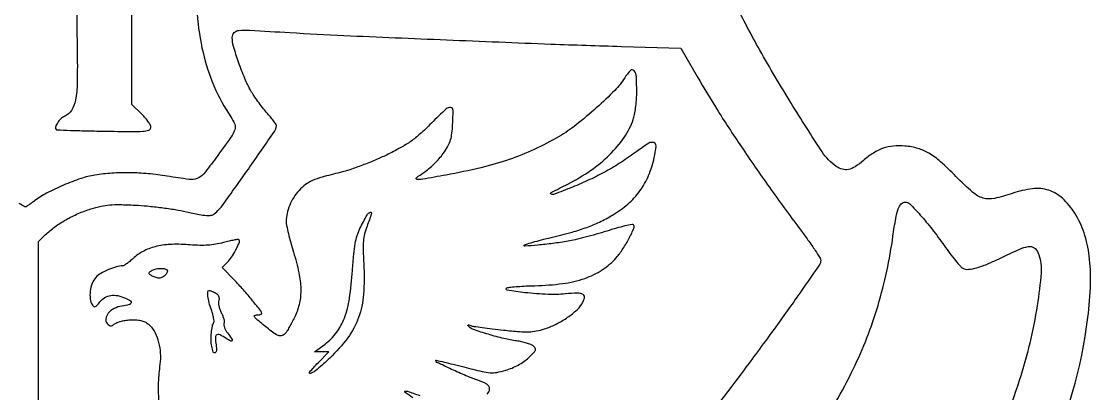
# Model space of a CAD drawing. Extents: x 54 to 922, y 29 to 1088.
# Drawn here: x 486 to 922.1, y 326 to 477.6 of the extents above; entities that cross this region are included whole.
import ezdxf

# ---------------------------------------------------------------- set-up
doc = ezdxf.new("R2010")
doc.units = 0

msp = doc.modelspace()

# ---------------------------------------------------------------- linework, layer by layer
for points in [[(508.5, 485.5), (508.771525, 466.269398, -0.007122), (508.769811, 452.510632, -0.043294), (508.053147, 445.432174, -0.095066), (506.432681, 441.33943, -0.145185), (503.571183, 438.850479, 0.084561), (502.017627, 437.79617, 0.059138), (500.671476, 436.157438, 0.066044), (499.904421, 434.518143, 0.285119), (500.158694, 433.521256, 0.184472), (500.482747, 433.383977, 0.000392), (505.977611, 433.191106, 0.002575), (512.184026, 433.010129, 0.001587), (519.488491, 432.857968, 0.001985), (530.821858, 432.702868, 0.020238), (535.519938, 432.847404, 0.0533), (537.938233, 433.281777, 0.281155), (538.806982, 434.236253, 0.160064), (538.688434, 435.163337, 0.036356), (537.894245, 436.559154, 0.03273), (536.661265, 438.162963, 0.022382), (535.068491, 439.820065), (531, 443.690328), (531, 489.280064, -0.001711)], [(903.754821, 297.372167, 0.079614), (920.959883, 356.973766, 0.022268), (922.027647, 370.704926, 0.039666), (921.504309, 382.021421, 0.047974), (919.383666, 391.44375, 0.063044), (915.60716, 399.399935, 0.061716), (910.535171, 405.5157, 0.112537), (904.969641, 408.784251, 0.107654), (898.360958, 409.396669, 0.053279), (890.114386, 407.478541, -0.030729), (882.804499, 405.427486, -0.127151), (878.25796, 405.613224, -0.106655), (873.948699, 408.002645, -0.018456), (867.123553, 414.433904, 0.015696), (860.84878, 420.412275, 0.048259), (856.125463, 423.880632, 0.06443), (851.641488, 425.820212, 0.048748), (846.362065, 426.792662, 0.044464), (841.630358, 426.7731, 0.060285), (837.457469, 425.868715, 0.057884), (833.495972, 423.957577, 0.037089), (829.392654, 420.907093, -0.033537), (826.039555, 418.377197, -0.091896), (823.313273, 417.237231, -0.121553), (820.831224, 417.309606, -0.085191), (818.291015, 418.508719, -0.095286), (812.590156, 424.390418, -0.006349), (799.907776, 444.303924, -0.010057), (787.157493, 465.853081, -0.016121), (777.254894, 484.784898, -0.020813)], [(557.680402, 480.594995, 0.039328), (560.094721, 464.866466, 0.043465), (564.65502, 451.003366, 0.048769), (571.412678, 438.696185, -0.058898), (572.99419, 435.672705, -0.180038), (573.01245, 433.395466, -0.06719), (571.458989, 430.42909, -0.003693), (565.311464, 421.890134, -0.012749), (560.399757, 415.520324, -0.133791), (557.748414, 413.617747, -0.120776), (554.397492, 413.227142, -0.009626), (545.5, 414.513653, 0.017381), (537.723764, 415.515193, 0.019594), (530.201849, 415.922885, 0.020374), (522.954167, 415.736008, 0.022653), (516, 414.955135, 0.041639), (510.25626, 413.547429, 0.019865), (503.142821, 410.843054, 0.019858), (496.277135, 407.587823, 0.042314), (491.325621, 404.434792, -0.007523), (490.063727, 403.501993, -0.01073), (488.913831, 402.71522, -0.006953), (487.935349, 402.095352, -0.138573), (487.597904, 402, -0.134571), (487.222848, 402.102805, -0.001732), (485.102751, 403.369434, -0.004883)], [(493, 272.814907), (493, 387.919062), (495.75, 390.566554, -0.033749), (499.656985, 393.85026, -0.028405), (504.195375, 396.789205, -0.027691), (509.167121, 399.267987, -0.027884), (514.370969, 401.175706, -0.019699), (518.475636, 402.251109, -0.032611), (522.014581, 402.791916, -0.02573), (526.133735, 402.936119, -0.007844), (532.370969, 402.735562, -0.012298), (537.34568, 402.374627, -0.007828), (543.113987, 401.721898, -0.007863), (548.75602, 400.903437, -0.014451), (553.314946, 400.032873, 0.005799), (558.549063, 398.939189, 0.028832), (561.524266, 398.529799, 0.054336), (563.418562, 398.585643, 0.139568), (564.660984, 399.133605, 0.063268), (568.279549, 403.004616, 0.003041), (578.564174, 417.43339, 0.001515), (589.231764, 432.69166, 0.152955), (590, 435.144214, 0.154992), (589.853536, 435.605354, 0.00652), (588.830924, 437.013468, 0.01071), (587.545035, 438.661549, 0.007358), (586.020166, 440.4767, -0.012554), (584.319376, 442.54452, -0.008707), (582.497831, 444.961694, -0.008787), (580.828729, 447.345735, -0.017841), (579.617944, 449.28752, -0.031113), (577.142386, 454.288325, -0.01522), (574.589145, 460.9298, -0.013435), (572.522974, 467.386345, -0.07083), (572, 471.059597, -0.191429), (572.766953, 472.98942, -0.184879), (574.662835, 473.901975, -0.034598), (579.179869, 473.964345, -0.001401), (595.5, 473.014015, 0.004154), (617.550669, 471.85178, 0.000714), (659.401306, 470.054387, 0.000811), (701.944288, 468.35723, 0.002504), (730.699744, 467.400969), (754.899488, 466.717507), (761.601315, 455.108754, 0.010405), (770.129461, 441.021856, 0.007238), (780.31568, 425.462951, 0.006769), (791.777943, 408.981513, 0.00596), (804.171181, 392.095205, -0.006376), (807.170822, 388.000932, -0.009293), (809.700284, 384.31126, -0.005387), (811.72445, 381.164411, -0.141134), (812, 380.207655, -0.153084), (811.384011, 378.242876, -0.001335), (802.282138, 365.22811, -0.004516), (791.653533, 350.402716, -0.002958), (779.14899, 333.5, -0.013499), (750.745335, 297.637232, -0.02452)], [(675.906552, 325.775605, 0.243512), (676.93588, 327.884328, 0.265779), (675.77737, 329.803208, 0.047916), (671.806558, 331.540028, -0.02108), (667.309578, 333.226132, -0.009075), (661.457598, 335.832616, -0.002588), (655.450884, 338.677723, -0.28844), (655, 339.394287, -0.479876), (655.140497, 339.506965, -0.000927), (658.368152, 338.782708, -0.004725), (662.069085, 337.908191, -0.002801), (666.46605, 336.799064, 0.0044), (673.86111, 334.958796, 0.039311), (677.166596, 334.437169, 0.06624), (679.836782, 334.582445, 0.024072), (683.532202, 335.466338, 0.028368), (686.100685, 336.373837, 0.026291), (688.618019, 337.5865, 0.027034), (690.913971, 339.011741, 0.0362), (692.816152, 340.556171, 0.008671), (695.021239, 342.701573, 0.101332), (695.675703, 343.700929, 0.251534), (695.584992, 344.486128, 0.07657), (694.731745, 345.382596, 0.071376), (693.723801, 345.952692, 0.020244), (692.016347, 346.540882, 0.019956), (690.011963, 347.055598, 0.019896), (687.970917, 347.40947, -0.026313), (682.806624, 348.373234, -0.013469), (676.442397, 350.093874, -0.008843), (670.416182, 352.0154, -0.121887), (668.5, 353.240725, -0.037466), (668.130653, 353.693384, -0.454871), (668.178588, 353.885682, -0.190232), (668.493852, 353.916274, -0.015016), (669.310673, 353.655281, 0.047079), (670.528128, 353.350616, 0.003439), (673.948582, 352.853786, 0.004777), (678.044743, 352.327378, 0.003599), (682.55665, 351.824212, 0.005847), (689.164046, 351.213489, 0.027544), (692.971296, 351.116765, 0.04164), (695.977307, 351.457614, 0.027313), (699.355237, 352.322845, 0.038379), (703.842212, 354.125848, 0.032122), (708.288871, 356.689725, 0.033325), (712.087195, 359.600502, 0.067668), (714.550138, 362.436176, 0.078479), (715.649398, 364.875392, 0.333905), (715.095586, 366.271017, 0.144694), (712.870433, 366.865605, 0.017987), (707.816758, 366.550602, -0.035609), (700.79914, 366.360858, -0.014903), (691.362028, 367.060105, -0.019255), (684.087627, 368.102063, -0.798439), (684.048395, 369.025788, -0.040182), (685.547899, 369.306939, -0.006813), (688.448989, 369.572831, -0.007404), (691.873983, 369.788764, -0.00653), (695.450544, 369.914338, 0.027171), (706.775938, 370.780888, 0.050159), (715.75568, 372.892215, 0.060836), (722.886631, 376.360479, 0.070114), (728.597416, 381.310949, 0.034079), (731.349401, 384.942577, 0.025253), (733.895813, 389.290229, 0.017492), (735.843474, 393.380917, 0.307907), (735.582921, 394.750413, 0.256112), (735.072413, 394.899399, 0.004453), (732.159583, 394.228431, 0.010046), (728.720238, 393.330422, 0.006373), (724.749363, 392.153095, -0.006081), (720.42197, 390.867308, -0.005417), (715.895125, 389.634798, -0.005443), (711.800779, 388.615018, -0.016705), (709, 388.047825, -0.008965), (702.719404, 387.10841, -0.009915), (696.616299, 386.42993, -0.004968), (691.310265, 385.999463, -0.685618), (691.113476, 386.417694, -0.130463), (691.648456, 386.745041, -0.002856), (694.597784, 387.605733, -0.006318), (698.088745, 388.555347, -0.004202), (702.113476, 389.559721, 0.008053), (710.585743, 391.74343, 0.020336), (716.649287, 393.67926, 0.024876), (721.773052, 395.842152, 0.019283), (727.123237, 398.680358, 0.048095), (733.328277, 403.132867, 0.05608), (738.21964, 408.487426, 0.056108), (741.79705, 414.792682, 0.048218), (744.107021, 422.063418, 0.027986), (744.84279, 426.762861, 0.347764), (743.931552, 428.18447, 0.229633), (741.881633, 427.937245, 0.015782), (736.935281, 424.531273, -0.015835), (730.727243, 420.257495, -0.016791), (724.37923, 416.472389, -0.016693), (717.756288, 413.102271, -0.015259), (710.723969, 410.072461, -0.00228), (703.077829, 407.091559, -0.242748), (702.000896, 407.209533, -0.571925), (702.033822, 407.822802, -0.002756), (708.856119, 411.310669, 0.034789), (718.15248, 416.840814, 0.043162), (725.896731, 423.264518, 0.047489), (731.783754, 430.294282, 0.065044), (735.534686, 437.635803, 0.037412), (736.067763, 439.579695, 0.01468), (736.520459, 442.32368, 0.014434), (736.838341, 445.331932, 0.017459), (736.956107, 448.168213, 0.013886), (736.812055, 454.965916, 0.152348), (735.883856, 457.498271, 0.458607), (734.385073, 457.583972, 0.053642), (732.047144, 454.576281, -0.057075), (728.027806, 449.477908, -0.015023), (720.476415, 442.313237, -0.015906), (712.206046, 435.385678, -0.034293), (705.339196, 430.71897, -0.023309), (695.143394, 425.388437, -0.026573), (684.924999, 421.283478, -0.023783), (673.414202, 417.957289, -0.013478), (659.209727, 414.977372, -0.002123), (649.666705, 413.284297, -0.071607), (647.363769, 413.218938, -0.665224), (647.166763, 413.898433, -0.024931), (650.091354, 416.026906, 0.030015), (652.094315, 417.515988, 0.017324), (654.325381, 419.528517, 0.01727), (656.432297, 421.711493, 0.02759), (658.057628, 423.729776, 0.023748), (659.813923, 426.438057, 0.049119), (660.863432, 428.728473, 0.04699), (661.472659, 431.244154, 0.020027), (661.831416, 434.693385, 0.013058), (662.078339, 441.279354, 0.371834), (661.060923, 442.485744, 0.23299), (659.196582, 441.909802, 0.00699), (653.192657, 436.071445, -0.013108), (648.597075, 431.710702, -0.029424), (644.841796, 428.710189, -0.02886), (640.715567, 426.137007, -0.012159), (634.903169, 423.143565, -0.013178), (630.299152, 421.06035, -0.009484), (625.059056, 418.96987, -0.009588), (619.994864, 417.170223, -0.020376), (616, 416.014879, 0.006861), (608.62286, 414.095769, 0.036193), (604.683979, 412.699878, 0.059217), (601.936604, 411.085604, 0.041509), (599.265394, 408.68306, 0.047068), (597.095346, 405.894274, 0.043635), (595.421641, 402.679259, 0.044445), (594.357771, 399.287411, 0.053828), (594, 395.973765, 0.051493), (594.165394, 394.372037, 0.007558), (594.88125, 391.184384, 0.008468), (595.851383, 387.431384, 0.00718), (597, 383.5, -0.022173), (599.165068, 375.169688, -0.046754), (599.9407, 368.541906, -0.057845), (599.413819, 362.862407, -0.059154), (597.599584, 357.5, -0.007891), (596.582505, 355.448126, -0.007756), (595.495524, 353.417495, -0.007666), (594.488106, 351.667457, -0.029096), (593.780188, 350.623388, -0.149425), (592.366758, 349.614045, -0.176511), (590.733059, 349.656441, -0.070108), (588.372881, 350.993269, -0.010165), (584.051456, 354.45701, -0.007106), (581.797907, 356.394837, -0.075582), (581.024926, 357.320989, -0.416181), (581.141631, 357.789485, -0.135293), (581.905386, 358, 0.025594), (582.708045, 358.041113, 0.040552), (583.384707, 358.166631, 0.048828), (583.863979, 358.348154, 0.285164), (584, 358.567256, 0.168773), (583.623982, 359.649499, 0.004172), (580.288483, 363.798474, 0.009472), (576.541695, 368.207095, 0.010238), (572.724349, 372.355658), (567.948699, 377.337015), (570.410731, 379.918508, 0.047164), (572.135191, 382.106555, 0.029989), (573.728908, 384.934181, 0.023157), (574.892324, 387.633263, 0.294624), (574.670287, 388.663047, 0.241942), (574.337586, 388.769854, 0.005643), (572.667042, 388.473779, 0.011251), (570.678582, 388.051621, 0.007237), (568.392308, 387.477152, -0.02289), (565.222821, 386.78543, -0.025121), (562.100153, 386.412473, -0.023162), (558.744772, 386.337546, -0.014948), (554.86206, 386.546955, 0.029076), (547.492485, 386.735948, 0.047252), (541.286002, 385.943904, 0.055883), (536.157424, 384.16996, 0.07264), (532.030652, 381.408727, -0.010678), (530.52137, 380.102622, -0.014711), (529.107785, 378.999675, -0.0113), (527.898743, 378.153641, -0.146438), (527.378799, 377.994423, 0.068847), (524.754913, 377.614427, 0.031031), (521.472613, 376.441005, 0.030969), (518.380495, 374.880797, 0.073675), (516.377288, 373.273091, 0.09353), (514.868174, 370.870776, 0.062192), (514.06067, 367.710303, 0.063263), (514.062047, 364.520355, 0.109736), (514.955036, 362.038512, 0.10059), (515.529418, 361.439595, 0.253724), (516.11084, 361.376063, 0.113444), (516.834103, 361.885932, 0.01608), (518.012304, 363.288512, -0.092022), (520.016608, 365.049091, -0.097747), (522.477964, 365.926272, -0.086878), (525.326167, 365.852634, -0.057151), (528.452947, 364.839485, -0.031956), (530.552257, 363.715914, -0.374934), (530.803865, 362.896916, -0.234112), (529.9629, 362.200726, -0.018249), (527.017102, 361.618725, 0.07726), (523.840171, 360.591327, 0.100395), (521.442504, 358.703013, 0.138877), (520.438151, 356.498989, 0.214269), (520.988903, 354.513371, 0.046963), (521.743267, 353.76079, 0.17471), (522.365078, 353.537729, 0.130981), (523.097175, 353.734034, 0.022143), (524.329699, 354.518377, -0.074039), (525.471901, 355.088844, -0.026259), (527.24038, 355.564773, -0.025385), (529.266304, 355.890936, -0.027223), (531.267961, 356, -0.023443), (533.770744, 355.882591, -0.056509), (535.58263, 355.50274, -0.067874), (537.057234, 354.781146, -0.048731), (538.475957, 353.614952, -0.082591), (540.532429, 350.73797, -0.051201), (541.97337, 346.832635, -0.048022), (542.666231, 342.4039, -0.049013), (542.493853, 337.955303, 0.024419), (541.833142, 330.45375, 0.029924), (541.979521, 323.420014, 0.054783)], [(809.793887, 309.246083, 0.036052), (825.286828, 335.960832, 0.041442), (835.367942, 361.903863, 0.03732), (841.467175, 390.078877, -0.008549), (842.596668, 397.275454, -0.043331), (843.637366, 401.197281, -0.094596), (844.86374, 403.268369, -0.215115), (846.485603, 404, -0.201155), (848.342319, 403.221525, -0.011884), (852.605825, 398.67246, -0.01677), (857.421352, 392.905138, -0.012532), (862.348483, 386.247306, 0.00835), (864.697548, 383.016957, 0.010805), (866.964622, 380.137985, 0.008702), (868.942863, 377.818009, 0.08922), (869.928052, 377.038505, 0.147291), (872.223318, 376.575819, 0.047205), (875.677313, 377.232584, 0.031551), (880.468204, 378.956054, 0.010507), (887.25027, 382.061684, -0.012333), (894.010329, 385.127425, -0.093027), (897.422719, 385.874686, -0.216278), (899.51615, 384.999615, -0.10794), (901.008123, 382.475386, -0.100149), (901.8776, 375.212182, -0.018857), (900.292696, 361.865757, -0.019933), (897.245489, 346.499674, -0.01931), (892.957836, 331.259151, -0.041766), (878.486106, 296.678157, -0.028172)], [(645.681507, 324.220037, -0.019855), (642.547782, 326.42725, -0.717029), (642.741834, 327, -0.077951), (643.530752, 326.876254, -0.004709), (645.812063, 326.11875, -0.006952), (648.519312, 325.149154, -0.005077)]]:
    msp.add_lwpolyline(points, format="xyb")
for points in [[(626.985034, 394.202732, 0.028189), (625.976487, 391.018752, 0.040877), (625.481639, 388.113114, 0.029195), (625.378791, 384.518831, 0.007671), (625.638631, 378.762337, -0.034096), (625.543465, 366.429668, -0.067827), (623.498349, 356.89671, -0.072594), (619.096531, 348.677967, -0.044505), (611.790114, 340.440815, -0.010472), (606.677946, 335.816707, -0.08254), (603.960651, 334.151981, -0.781373), (603.55796, 334.705219, -0.019668), (607, 338.5), (611.416416, 343), (608.511205, 343), (605.605995, 343), (609.833748, 346.109125, 0.07469), (614.520934, 350.775754, 0.070542), (617.740056, 356.701482, 0.052365), (619.814523, 364.753241, 0.020678), (621.028224, 376.141676, -0.006802), (621.541609, 382.674332, -0.020909), (622.133459, 387.069896, -0.030369), (622.922849, 390.347074, -0.042464), (624.045428, 393.141676, -0.007315), (626.961142, 398.722139, -0.184112), (628.246086, 399.827804, -0.626019), (628.79501, 399.293111, -0.010748)], [(545.324657, 376.342009, -0.292922), (545.518042, 375.458558, -0.103147), (544.796891, 374.308226, -0.08246), (543.500708, 373.341725, -0.121993), (542.127555, 373.015313, -0.047596), (541.395537, 373.092109, -0.027461), (540.537469, 373.315379, -0.027237), (539.693094, 373.636995, -0.040651), (539, 374.015313, -0.02521), (538.185322, 374.610943, -0.226004), (538, 375, -0.226004), (538.185322, 375.389057, -0.02521), (539, 375.984687, -0.082297), (540.502838, 376.649834, -0.049044), (542.440502, 376.951499, -0.049601), (544.261061, 376.873745, -0.162302)], [(565.113799, 366.939097, -0.059356), (565.950405, 366.354415, -0.10133), (566.457738, 365.673416, -0.109323), (566.634219, 364.886179, -0.077676), (566.496533, 363.989075, 0.091806), (566.378639, 363.044989, 0.035528), (566.550092, 361.732441, 0.033687), (566.943642, 360.300783, 0.035424), (567.520829, 358.959721, -0.027826), (568.104326, 357.658745, -0.031001), (568.515978, 356.346566, -0.032577), (568.721102, 355.198997, -0.120111), (568.62823, 354.473567, 0.136894), (568.563181, 353.785875, 0.045052), (568.834554, 352.796992, 0.040934), (569.350025, 351.701198, 0.036266), (570.055876, 350.656094, -0.012862), (571.721695, 348.422431, -0.213259), (571.897102, 347.53363, -0.491761), (571.384802, 347.297839, -0.024335), (569.535183, 348.38499, 0.027423), (567.022547, 349.841058, 0.225143), (565.734598, 349.876454, 0.295269), (565.116854, 348.935936, 0.041976), (565.303314, 346.518323, -0.031427), (565.577136, 343.734363, -0.245606), (565.032727, 342.597118, -0.506397), (564.268507, 342.829218, -0.038987), (563.620897, 345.25875, -0.042739), (563.377859, 347.75286, -0.026414), (563.498987, 350.698133, -0.025559), (563.897509, 353.4268, -0.089599), (564.545393, 355.073448, 0.177081), (564.645662, 355.560461, 0.015536), (564.418237, 356.820634, 0.018857), (564.033058, 358.346112, 0.013538), (563.493209, 360.019247, -0.020492), (562.563968, 363.042427, -0.035398), (562.076494, 365.626414, -0.04388), (562.02432, 367.489981, -0.39683), (562.565741, 368, -0.087016), (562.894365, 367.942372, -0.011835), (563.547602, 367.68836, -0.013328), (564.313349, 367.345312, -0.010891)]]:
    msp.add_lwpolyline(points, format="xyb", close=True)

doc.saveas('drawing.dxf')
